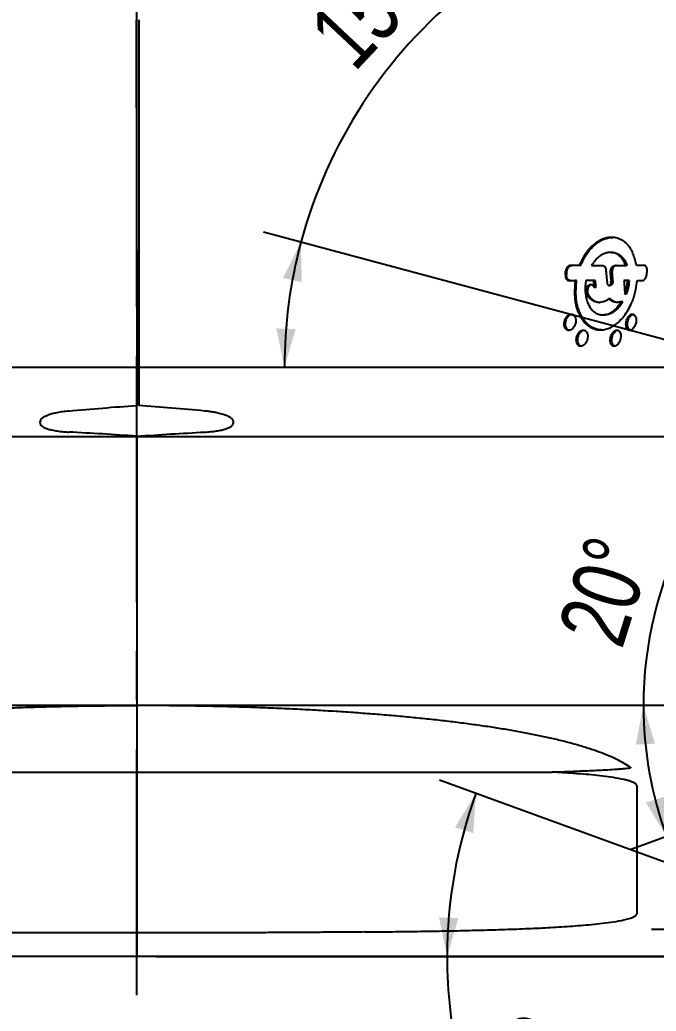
# Model space of a CAD drawing. Header units: millimetres. Extents: x 8 to 872, y 8 to 585.
# Drawn here: x 348.2 to 381.1, y 152.4 to 203.6 of the extents above; entities that cross this region are included whole.
import ezdxf

# ---------------------------------------------------------------- set-up
doc = ezdxf.new("R2010")
doc.units = ezdxf.units.MM
doc.linetypes.add('CENTERX2', pattern=[20.32, 12.7, -2.54, 2.54, -2.54])
doc.layers.add('CENTERLINE', color=4, linetype='CENTERX2')
doc.layers.add('DIMENSIONS', color=2, linetype='Continuous')
doc.layers.add('OUTLINE', color=7, linetype='Continuous', lineweight=25)
doc.styles.add('SLDTEXTSTYLE0', font='TXT', dxfattribs={"width": 0.75})
doc.dimstyles.new('SLDDIMSTYLE11', dxfattribs={"dimtxt": 3.5, "dimasz": 2, "dimexe": 0, "dimexo": 0.0625, "dimgap": 0.875, "dimtad": 1, "dimrnd": 1e-09, "dimzin": 12, "dimdsep": 46, "dimtxsty": 'SLDTEXTSTYLE0', "dimsah": 1, "dimcen": 0.09, "dimadec": 0, "dimazin": 3, "dimtfac": 1, "dimtmove": 0, "dimatfit": 0, "dimfxl": 0, "dimfrac": 2, "dimtolj": 1, "dimtzin": 12, "dimarcsym": 0})
doc.dimstyles.new('SLDDIMSTYLE13', dxfattribs={"dimtxt": 3.5, "dimasz": 2, "dimexe": 0, "dimexo": 0.0625, "dimgap": 0.875, "dimtad": 1, "dimrnd": 1e-09, "dimzin": 12, "dimdsep": 46, "dimtxsty": 'SLDTEXTSTYLE0', "dimsah": 1, "dimcen": 0.09, "dimadec": 0, "dimazin": 3, "dimtol": 1, "dimtp": 0.02, "dimtfac": 1, "dimtofl": 0, "dimtmove": 0, "dimatfit": 3, "dimfxl": 0, "dimfrac": 2, "dimtolj": 1, "dimarcsym": 0})
doc.dimstyles.new('SLDDIMSTYLE15', dxfattribs={"dimtxt": 3.5, "dimasz": 2, "dimexe": 0, "dimexo": 0.0625, "dimgap": 0.875, "dimtad": 1, "dimdec": 1, "dimrnd": 1e-09, "dimzin": 12, "dimdsep": 46, "dimtxsty": 'SLDTEXTSTYLE0', "dimsah": 1, "dimcen": 0.09, "dimadec": 0, "dimazin": 3, "dimtol": 1, "dimtp": 0.02, "dimtm": 0.02, "dimtfac": 1, "dimtofl": 0, "dimtmove": 0, "dimatfit": 3, "dimfxl": 0, "dimfrac": 2, "dimtolj": 1, "dimarcsym": 0})
doc.dimstyles.new('SLDDIMSTYLE2', dxfattribs={"dimtxt": 3.5, "dimasz": 2, "dimexe": 0, "dimexo": 0.0625, "dimgap": 0.875, "dimtad": 1, "dimrnd": 1e-09, "dimzin": 12, "dimdsep": 46, "dimtxsty": 'SLDTEXTSTYLE0', "dimsah": 1, "dimcen": 0.09, "dimadec": 0, "dimazin": 3, "dimtfac": 1, "dimtofl": 0, "dimtmove": 0, "dimatfit": 3, "dimfxl": 0, "dimfrac": 2, "dimtolj": 1, "dimtzin": 12, "dimarcsym": 0})
doc.dimstyles.new('SLDDIMSTYLE8', dxfattribs={"dimtxt": 3.5, "dimasz": 2, "dimexe": 0, "dimexo": 0.0625, "dimgap": 0.875, "dimtad": 1, "dimdec": 4, "dimzin": 12, "dimdsep": 46, "dimtxsty": 'SLDTEXTSTYLE0', "dimsah": 1, "dimcen": 0.09, "dimazin": 3, "dimtfac": 1, "dimtofl": 0, "dimtmove": 0, "dimatfit": 3, "dimfxl": 0, "dimfrac": 2, "dimtolj": 1, "dimtzin": 12, "dimarcsym": 0})

# ---------------------------------------------------------------- blocks, each defined once
blk = doc.blocks.new('_D_20')
at = {"layer": 'DIMENSIONS'}
for p, q in [((382.818, 156.579), (382.818, 160.579)), ((389.759, 156.579), (380.818, 156.579)), ((382.818, 156.579), (382.818, 155.079)), ((382.818, 155.079), (382.818, 145.059))]:
    blk.add_line(p, q, dxfattribs=at)
for points in [[(382.818, 156.579), (383.318, 158.579), (382.318, 158.579)], [(382.818, 155.079), (382.318, 153.079), (383.318, 153.079)]]:
    blk.add_solid(points, dxfattribs=at)
at = {"layer": 'DIMENSIONS', "insert": (378.307, 145.059), "char_height": 3.5, "attachment_point": 1, "rotation": 90, "style": 'SLDTEXTSTYLE0'}
blk.add_mtext('1,5', dxfattribs=at)
blk = doc.blocks.new('_D_23')
at = {"layer": 'DIMENSIONS'}
for p, q in [((391.581, 164.719), (465.701, 164.719)), ((463.701, 164.719), (463.701, 155.189)), ((355.209, 155.189), (465.701, 155.189)), ((463.701, 155.189), (463.701, 133.858))]:
    blk.add_line(p, q, dxfattribs=at)
for points in [[(463.701, 164.719), (463.201, 162.719), (464.201, 162.719)], [(463.701, 155.189), (464.201, 157.189), (463.201, 157.189)]]:
    blk.add_solid(points, dxfattribs=at)
at = {"layer": 'DIMENSIONS', "attachment_point": 1, "rotation": 90, "style": 'SLDTEXTSTYLE0'}
for s, insert, char_height in [('0,02', (456.238, 147.435), 2.5), ('0', (460.202, 147.435), 2.5), ('+', (456.238, 145.417), 2.5), ('9,53', (459.19, 135.446), 3.5)]:
    blk.add_mtext(s, dxfattribs=dict(at, insert=insert, char_height=char_height))
blk = doc.blocks.new('_D_25')
at = {"layer": 'DIMENSIONS'}
for p, q in [((317.659, 156.389), (317.659, 135.43)), ((390.759, 156.389), (390.759, 135.43)), ((317.659, 137.43), (390.759, 137.43))]:
    blk.add_line(p, q, dxfattribs=at)
for points in [[(317.659, 137.43), (319.659, 136.93), (319.659, 137.93)], [(390.759, 137.43), (388.759, 137.93), (388.759, 136.93)]]:
    blk.add_solid(points, dxfattribs=at)
at = {"layer": 'DIMENSIONS', "attachment_point": 1, "style": 'SLDTEXTSTYLE0'}
for s, insert, char_height in [('%%c', (342.44, 141.942), 3.5), ('73,1', (347.715, 141.942), 3.5), ('±0,02', (358.055, 140.929), 2.5)]:
    blk.add_mtext(s, dxfattribs=dict(at, insert=insert, char_height=char_height))
blk = doc.blocks.new('_D_30')
at = {"layer": 'DIMENSIONS'}
for p, q in [((308.209, 167.158), (308.209, 126.62)), ((400.209, 167.158), (400.209, 126.62)), ((308.209, 128.62), (400.209, 128.62))]:
    blk.add_line(p, q, dxfattribs=at)
for points in [[(308.209, 128.62), (310.209, 128.12), (310.209, 129.12)], [(400.209, 128.62), (398.209, 129.12), (398.209, 128.12)]]:
    blk.add_solid(points, dxfattribs=at)
at = {"layer": 'DIMENSIONS', "char_height": 3.5, "attachment_point": 1, "style": 'SLDTEXTSTYLE0'}
for s, insert in [('%%c', (348.987, 133.132)), ('92', (354.263, 133.132))]:
    blk.add_mtext(s, dxfattribs=dict(at, insert=insert))
blk = doc.blocks.new('_D_39')
at = {"layer": 'DIMENSIONS'}
blk.add_line((281.059, 259.672), (354.209, 259.672), dxfattribs=at)
for points in [[(281.059, 259.672), (283.059, 259.172), (283.059, 260.172)], [(354.209, 259.672), (352.209, 260.172), (352.209, 259.172)]]:
    blk.add_solid(points, dxfattribs=at)
at = {"layer": 'DIMENSIONS', "insert": (327.166, 264.184), "char_height": 3.5, "attachment_point": 1, "style": 'SLDTEXTSTYLE0'}
blk.add_mtext('73,15', dxfattribs=at)
blk = doc.blocks.new('_D_40')
at = {"layer": 'DIMENSIONS'}
for p, q in [((278.209, 157.189), (278.209, 120.231)), ((430.209, 157.189), (430.209, 120.231)), ((278.209, 122.231), (430.209, 122.231))]:
    blk.add_line(p, q, dxfattribs=at)
for points in [[(278.209, 122.231), (280.209, 121.731), (280.209, 122.731)], [(430.209, 122.231), (428.209, 122.731), (428.209, 121.731)]]:
    blk.add_solid(points, dxfattribs=at)
at = {"layer": 'DIMENSIONS', "char_height": 3.5, "attachment_point": 1, "style": 'SLDTEXTSTYLE0'}
for s, insert in [('%%c', (347.694, 126.743)), ('152', (352.969, 126.743))]:
    blk.add_mtext(s, dxfattribs=dict(at, insert=insert))
blk = doc.blocks.new('_D_43')
at = {"layer": 'DIMENSIONS'}
for p, q in [((387.46, 168.158), (378.402, 168.158)), ((390.477, 164.616), (379.717, 160.7))]:
    blk.add_line(p, q, dxfattribs=at)
for start, end in [(152.5582, 180), (180, 200)]:
    blk.add_arc((400.209, 168.158), 19.807, start, end, dxfattribs=at)
for points in [[(380.402, 168.158), (380.003, 166.136), (381.002, 166.186)], [(381.596, 161.384), (381.486, 163.442), (380.53, 163.148)]]:
    blk.add_solid(points, dxfattribs=at)
at = {"layer": 'DIMENSIONS', "insert": (375.948, 172.058), "char_height": 3.5, "attachment_point": 1, "rotation": 72.6337, "style": 'SLDTEXTSTYLE0'}
blk.add_mtext('20°', dxfattribs=at)
blk = doc.blocks.new('_D_46')
at = {"layer": 'DIMENSIONS'}
blk.add_line((385.868, 185.898), (360.762, 192.625), dxfattribs=at)
for start, end in [(128.8031, 165), (165, 180)]:
    blk.add_arc((386.834, 185.639), 24.991, start, end, dxfattribs=at)
for points in [[(362.694, 192.107), (361.766, 190.266), (362.742, 190.046)], [(361.842, 185.639), (362.422, 187.617), (361.423, 187.657)]]:
    blk.add_solid(points, dxfattribs=at)
at = {"layer": 'DIMENSIONS', "insert": (362.912, 203.262), "char_height": 3.5, "attachment_point": 1, "rotation": 46.8191, "style": 'SLDTEXTSTYLE0'}
blk.add_mtext('15°', dxfattribs=at)
blk = doc.blocks.new('_D_48')
at = {"layer": 'DIMENSIONS'}
blk.add_line((390.477, 156.791), (369.86, 164.295), dxfattribs=at)
for start, end in [(160, 180), (180, 205.7999)]:
    blk.add_arc((394.88, 155.189), 24.626, start, end, dxfattribs=at)
for points in [[(371.739, 163.611), (370.655, 161.858), (371.608, 161.554)], [(370.254, 155.189), (370.835, 157.167), (369.836, 157.207)]]:
    blk.add_solid(points, dxfattribs=at)
at = {"layer": 'DIMENSIONS', "insert": (374.646, 152.438), "char_height": 3.5, "attachment_point": 1, "rotation": 287.6665, "style": 'SLDTEXTSTYLE0'}
blk.add_mtext('20°', dxfattribs=at)

msp = doc.modelspace()

# ---------------------------------------------------------------- linework, layer by layer
at = {"layer": 'CENTERLINE'}
msp.add_line((354.20884, 153.18876), (354.20884, 431.83342), dxfattribs=at)
at = {"layer": 'OUTLINE'}
for p, q in [((354.20884, 203.38763), (354.20884, 204.09687)), ((354.20884, 200.86584), (354.20884, 203.38763)), ((354.17771, 202.86997), (354.18063, 201.60755)), ((354.30884, 202.86997), (354.30884, 201.60755)), ((354.18237, 200.86584), (354.19105, 197.23876)), ((354.20884, 197.23876), (354.20884, 200.86584)), ((354.30884, 200.86584), (354.30884, 197.23876)), ((354.20884, 190.18863), (354.20884, 197.23876)), ((378.76034, 191.58701), (378.68526, 191.58701)), ((377.09035, 190.91324), (376.63126, 190.91324)), ((377.15893, 190.91324), (377.09035, 190.91324)), ((377.71904, 190.91324), (378.28537, 190.91324)), ((378.93346, 190.91324), (379.48602, 190.91324)), ((379.56178, 190.91324), (379.48602, 190.91324)), ((380.44447, 190.91324), (380.05085, 190.91324)), ((354.20884, 190.18876), (354.20884, 185.63876)), ((376.55296, 190.1355), (376.87623, 190.1355)), ((376.94458, 190.1355), (376.87623, 190.1355)), ((377.82984, 190.1355), (377.43079, 190.1355)), ((377.90107, 190.1355), (377.82984, 190.1355)), ((377.9371, 189.76572), (377.86554, 189.76572)), ((378.61356, 189.882), (378.68827, 189.882)), ((379.58636, 190.1355), (379.39267, 190.1355)), ((379.66289, 190.1355), (379.58636, 190.1355)), ((380.07729, 190.1355), (380.35286, 190.1355)), ((378.69264, 189.18173), (378.61839, 189.18173)), ((379.51897, 189.43019), (379.44241, 189.43019)), ((379.33412, 189.03624), (379.25783, 189.03624)), ((378.29882, 188.35641), (378.37646, 188.35641)), ((354.20884, 185.63876), (321.58386, 185.63876)), ((354.20884, 185.63876), (354.20884, 183.67623)), ((386.83382, 185.63876), (354.30884, 185.63876)), ((354.30884, 185.63876), (354.30884, 183.66907)), ((354.20884, 182.08107), (354.20884, 183.67623)), ((349.20884, 182.76821), (349.20884, 182.83455)), ((359.20884, 182.76821), (359.20884, 182.83455)), ((354.20884, 182.05493), (323.50289, 182.05493)), ((354.20884, 182.08107), (354.20884, 182.05493)), ((384.91479, 182.05493), (354.20884, 182.05493)), ((354.20884, 182.05493), (354.20884, 168.15828)), ((354.20884, 168.15828), (323.50289, 168.15828)), ((384.91479, 168.15828), (354.20884, 168.15828)), ((354.20884, 168.15828), (354.20884, 164.71876)), ((332.73602, 164.71876), (354.20884, 164.71876)), ((354.20884, 164.71876), (375.68166, 164.71876)), ((354.20884, 164.71876), (354.20884, 156.39758)), ((380.05359, 164.01855), (380.05359, 157.38896)), ((354.20884, 156.39758), (354.20884, 155.18876)), ((354.20884, 155.18876), (313.53763, 155.18876)), ((394.88005, 155.18876), (354.20884, 155.18876))]:
    msp.add_line(p, q, dxfattribs=at)
for centre, radius, start, end in [((310.26199, 197.11465), 66.44038, 354.229652, 354.3851936), ((309.66621, 197.16543), 67.10457, 354.2433769, 354.3973755), ((324.17073, 197.21544), 56.80679, 353.144479, 353.32677)]:
    msp.add_arc(centre, radius, start, end, dxfattribs=at)
for points, knots in [([(354.17601, 203.61167), (354.17629, 203.48789), (354.17686, 203.23962), (354.17743, 202.99341), (354.17771, 202.86997)], [0, 0, 0, 0, 0.498613369, 1, 1, 1, 1]), ([(354.30884, 203.61167), (354.30884, 203.52422), (354.30884, 203.27602), (354.30884, 203.02958), (354.30884, 202.86997)], [0, 0, 0, 0, 0.35235977, 1, 1, 1, 1]), ([(354.18063, 201.60755), (354.18092, 201.48479), (354.18149, 201.23859), (354.18208, 200.99032), (354.18237, 200.86584)], [0, 0, 0, 0, 0.498617953, 1, 1, 1, 1]), ([(354.30884, 201.60755), (354.30884, 201.57423), (354.30884, 201.43498), (354.30884, 201.18777), (354.30884, 200.9733), (354.30884, 200.86584)], [0, 0, 0, 0, 0.13568383, 0.56694774, 1, 1, 1, 1]), ([(354.19105, 197.23876), (354.19201, 196.84671), (354.19393, 196.06254), (354.19684, 194.88715), (354.1998, 193.71089), (354.20278, 192.53473), (354.2058, 191.35904), (354.20783, 190.57883), (354.20884, 190.18876)], [0, 0, 0, 0, 0.16613874, 0.3323053, 0.49844304, 0.66561905, 0.83282459, 1, 1, 1, 1]), ([(354.30884, 197.23876), (354.30884, 197.0867), (354.30884, 196.46861), (354.30884, 195.38445), (354.30884, 193.98798), (354.30884, 192.59466), (354.30884, 191.19869), (354.30884, 189.80124), (354.30884, 188.40388), (354.30884, 187.01452), (354.30884, 186.09727), (354.30884, 185.63876)], [0, 0, 0, 0, 0.03888184, 0.15804075, 0.27725796, 0.39647456, 0.51563349, 0.63669518, 0.75781689, 0.87893894, 1, 1, 1, 1]), ([(380.05085, 190.91324), (380.02665, 191.00715), (379.97825, 191.19495), (379.89221, 191.46751), (379.7926, 191.69679), (379.67942, 191.87529), (379.56366, 192.01211), (379.41469, 192.14595), (379.22767, 192.26227), (379.01941, 192.33731), (378.82063, 192.367), (378.63694, 192.36349), (378.42398, 192.32438), (378.1845, 192.23186), (377.95287, 192.08912), (377.75788, 191.92781), (377.59769, 191.76471), (377.44842, 191.57984), (377.31608, 191.37085), (377.19886, 191.14594), (377.12652, 190.99081), (377.09035, 190.91324)], [0, 0, 0, 0, 0.05911828, 0.11822194, 0.17700306, 0.21989802, 0.26297092, 0.30592359, 0.36993077, 0.43394511, 0.48191828, 0.5300534, 0.57801573, 0.64683953, 0.7156746, 0.76290352, 0.81027344, 0.85746559, 0.90483013, 0.95241552, 1, 1, 1, 1]), ([(377.15893, 190.91324), (377.19912, 190.99881), (377.2795, 191.16998), (377.41182, 191.41607), (377.55759, 191.63414), (377.7157, 191.81731), (377.878, 191.97228), (378.04847, 192.10397), (378.22484, 192.21063), (378.4051, 192.29161), (378.58724, 192.34325), (378.72692, 192.36593), (378.8039, 192.36209), (378.82133, 192.36122)], [0, 0, 0, 0, 0.10512566, 0.21026974, 0.31480091, 0.40858911, 0.50271047, 0.59655993, 0.69027325, 0.78427056, 0.87796285, 0.97236817, 1, 1, 1, 1]), ([(379.48602, 190.91324), (379.45735, 190.98329), (379.40001, 191.12338), (379.28102, 191.29693), (379.14024, 191.43499), (378.98127, 191.53163), (378.80925, 191.58364), (378.63052, 191.59231), (378.44866, 191.55657), (378.26883, 191.47997), (378.09542, 191.36309), (377.94583, 191.22225), (377.81971, 191.07055), (377.7526, 190.96568), (377.71904, 190.91324)], [0, 0, 0, 0, 0.088525188, 0.177029662, 0.265678239, 0.354317734, 0.44069526, 0.527069596, 0.612382395, 0.697698049, 0.783180552, 0.868671827, 0.934333821, 1, 1, 1, 1]), ([(378.75839, 191.58225), (378.77715, 191.58361), (378.85596, 191.58934), (378.98867, 191.55475), (379.15065, 191.48045), (379.29581, 191.36243), (379.41092, 191.22138), (379.49966, 191.06971), (379.54107, 190.9654), (379.56178, 190.91324)], [0, 0, 0, 0, 0.0534802, 0.2246751, 0.39587737, 0.56741677, 0.7389755, 0.86948122, 1, 1, 1, 1]), ([(376.63126, 190.91324), (376.6065, 190.90984), (376.55694, 190.90302), (376.48738, 190.85266), (376.43135, 190.77894), (376.39613, 190.69526), (376.38734, 190.6383), (376.3836, 190.61411)], [0, 0, 0, 0, 0.210375666, 0.420941583, 0.628580633, 0.842285791, 1, 1, 1, 1]), ([(376.45021, 190.61411), (376.45643, 190.64946), (376.46886, 190.72022), (376.51904, 190.81269), (376.58478, 190.87895), (376.64786, 190.90917), (376.68548, 190.9122), (376.69846, 190.91324)], [0, 0, 0, 0, 0.2294865, 0.45949309, 0.67763206, 0.8888044, 1, 1, 1, 1]), ([(378.28537, 190.91324), (378.30766, 190.91023), (378.35231, 190.9042), (378.40633, 190.85385), (378.44452, 190.78544), (378.45362, 190.72874), (378.45788, 190.70215)], [0, 0, 0, 0, 0.256584186, 0.513866642, 0.772081201, 1, 1, 1, 1]), ([(378.45788, 190.70215), (378.46386, 190.64321), (378.47879, 190.49584), (378.50145, 190.26021), (378.51727, 190.08365), (378.52517, 189.99537)], [0, 0, 0, 0, 0.24998764, 0.62498783, 1, 1, 1, 1]), ([(378.70151, 190.52608), (378.70084, 190.56132), (378.69949, 190.63185), (378.72894, 190.73734), (378.77776, 190.82573), (378.84055, 190.88681), (378.89497, 190.91068), (378.92534, 190.9127), (378.93346, 190.91324)], [0, 0, 0, 0, 0.19437832, 0.38898377, 0.5774732, 0.75976076, 0.93582051, 1, 1, 1, 1]), ([(379.00756, 190.91324), (378.98485, 190.9098), (378.93943, 190.90292), (378.87483, 190.85238), (378.82185, 190.7782), (378.78569, 190.6853), (378.7716, 190.59738), (378.77419, 190.54526), (378.77514, 190.52608)], [0, 0, 0, 0, 0.17683762, 0.35376791, 0.52925122, 0.70846171, 0.89269036, 1, 1, 1, 1]), ([(380.59266, 190.61411), (380.5945, 190.64955), (380.59818, 190.72051), (380.57447, 190.81319), (380.53247, 190.87943), (380.48567, 190.90928), (380.45494, 190.91223), (380.44447, 190.91324)], [0, 0, 0, 0, 0.23046129, 0.46143109, 0.68022516, 0.89110326, 1, 1, 1, 1]), ([(376.36571, 190.43464), (376.36489, 190.39906), (376.36324, 190.32782), (376.39527, 190.23487), (376.44813, 190.16859), (376.50479, 190.13929), (376.54098, 190.13644), (376.55296, 190.1355)], [0, 0, 0, 0, 0.23174349, 0.46396524, 0.68410864, 0.89543508, 1, 1, 1, 1]), ([(376.62034, 190.1355), (376.59626, 190.1389), (376.54809, 190.14571), (376.48863, 190.19608), (376.44729, 190.26988), (376.42873, 190.35357), (376.43128, 190.41056), (376.43236, 190.43464)], [0, 0, 0, 0, 0.21021176, 0.42059159, 0.62836336, 0.84301487, 1, 1, 1, 1]), ([(378.74129, 190.08995), (378.7349, 190.1626), (378.72531, 190.27159), (378.71188, 190.41699), (378.70497, 190.48971), (378.70151, 190.52608)], [0, 0, 0, 0, 0.49998512, 0.74999732, 1, 1, 1, 1]), ([(378.77514, 190.52608), (378.77862, 190.48971), (378.78734, 190.39881), (378.80082, 190.25342), (378.81047, 190.14444), (378.8153, 190.08995)], [0, 0, 0, 0, 0.25000414, 0.62499053, 1, 1, 1, 1]), ([(380.35286, 190.1355), (380.37369, 190.1389), (380.41538, 190.1457), (380.47532, 190.19586), (380.52496, 190.26938), (380.55774, 190.35312), (380.5673, 190.41031), (380.57137, 190.43464)], [0, 0, 0, 0, 0.209457596, 0.419076868, 0.626511807, 0.841149064, 1, 1, 1, 1]), ([(376.87623, 190.1355), (376.86829, 190.02351), (376.8524, 189.79956), (376.84034, 189.46598), (376.8546, 189.16447), (376.89878, 188.90239), (376.95993, 188.67794), (377.05288, 188.4342), (377.18619, 188.18347), (377.35176, 187.96644), (377.52244, 187.80905), (377.68789, 187.69973), (377.85936, 187.62536), (378.03334, 187.58512), (378.20634, 187.57446), (378.40897, 187.59545), (378.63914, 187.66595), (378.89181, 187.80169), (379.13298, 187.99395), (379.36125, 188.23874), (379.56892, 188.53048), (379.7344, 188.83118), (379.85595, 189.1228), (379.94187, 189.39277), (380.02002, 189.73138), (380.05527, 189.98013), (380.07729, 190.1355)], [0, 0, 0, 0, 0.04391181, 0.08781123, 0.13146695, 0.16481168, 0.19829152, 0.23167707, 0.28149035, 0.33128654, 0.36729081, 0.40342967, 0.43942005, 0.4718977, 0.50448343, 0.53695684, 0.58423607, 0.63151698, 0.67966469, 0.72783274, 0.77865853, 0.82947493, 0.86597822, 0.90264335, 0.93919099, 1, 1, 1, 1]), ([(378.2376, 187.58247), (378.2182, 187.58196), (378.14065, 187.57989), (377.98251, 187.61006), (377.76981, 187.68927), (377.55139, 187.83828), (377.35849, 188.04118), (377.20896, 188.26709), (377.09702, 188.497), (377.01617, 188.71906), (376.95597, 188.95559), (376.92213, 189.20575), (376.91138, 189.46334), (376.91876, 189.77384), (376.93481, 189.99863), (376.94458, 190.1355)], [0, 0, 0, 0, 0.021810101, 0.087213667, 0.182885086, 0.278562566, 0.375629318, 0.472737961, 0.543156342, 0.613772744, 0.684120395, 0.753231023, 0.822669409, 0.892023156, 1, 1, 1, 1]), ([(377.43079, 190.1355), (377.41686, 190.04172), (377.3886, 189.85143), (377.38989, 189.56984), (377.42291, 189.2976), (377.48996, 189.04858), (377.5889, 188.82529), (377.71411, 188.64186), (377.86361, 188.49888), (378.02638, 188.4043), (378.20173, 188.3559), (378.37826, 188.35314), (378.55706, 188.39406), (378.73016, 188.4743), (378.89806, 188.5935), (379.041, 188.73398), (379.1619, 188.88355), (379.2257, 188.9851), (379.25783, 189.03624)], [0, 0, 0, 0, 0.068076677, 0.138135178, 0.206224365, 0.276346542, 0.343588068, 0.412954298, 0.477422791, 0.543979819, 0.605007682, 0.667930883, 0.727008173, 0.787779559, 0.847377297, 0.908577168, 0.953967885, 1, 1, 1, 1]), ([(377.47062, 189.4138), (377.45803, 189.44066), (377.43282, 189.49442), (377.42682, 189.59709), (377.44347, 189.7017), (377.48529, 189.7991), (377.54577, 189.87568), (377.61658, 189.92127), (377.68783, 189.93294), (377.75216, 189.91165), (377.79101, 189.87479), (377.80781, 189.84862), (377.81106, 189.84357)], [0, 0, 0, 0, 0.112122472, 0.224483897, 0.33680397, 0.450724565, 0.564039212, 0.671218439, 0.774611048, 0.875500258, 0.975943957, 1, 1, 1, 1]), ([(377.70835, 189.92059), (377.70485, 189.92032), (377.67873, 189.91829), (377.62977, 189.88459), (377.57048, 189.82173), (377.52506, 189.73379), (377.49994, 189.63351), (377.49863, 189.52901), (377.51808, 189.45607), (377.53691, 189.42167), (377.54122, 189.4138)], [0, 0, 0, 0, 0.02233418, 0.16659926, 0.31374012, 0.46477955, 0.6241832, 0.78179012, 0.95008369, 1, 1, 1, 1]), ([(377.81106, 189.84357), (377.81544, 189.83643), (377.8242, 189.82216), (377.84201, 189.79568), (377.85626, 189.77753), (377.86554, 189.76572)], [0, 0, 0, 0, 0.25866719, 0.51734578, 1, 1, 1, 1]), ([(377.86554, 189.76572), (377.85976, 189.82732), (377.85108, 189.91973), (377.83906, 190.04301), (377.83291, 190.10467), (377.82984, 190.1355)], [0, 0, 0, 0, 0.49999842, 0.75000131, 1, 1, 1, 1]), ([(377.90107, 190.1355), (377.90417, 190.10467), (377.91192, 190.0276), (377.924, 189.90433), (377.93273, 189.81192), (377.9371, 189.76572)], [0, 0, 0, 0, 0.24999844, 0.62499133, 1, 1, 1, 1]), ([(378.52517, 189.99537), (378.52812, 189.97766), (378.53401, 189.94214), (378.55882, 189.90381), (378.59094, 189.88276), (378.62663, 189.88018), (378.6626, 189.89493), (378.69522, 189.9249), (378.72142, 189.96812), (378.73921, 190.02002), (378.74303, 190.06255), (378.74159, 190.08523), (378.74129, 190.08995)], [0, 0, 0, 0, 0.11537902, 0.23138646, 0.33589869, 0.43944385, 0.54054661, 0.64361569, 0.74690993, 0.85719545, 0.97026156, 1, 1, 1, 1]), ([(378.8153, 190.08995), (378.81567, 190.07122), (378.81642, 190.03369), (378.79993, 189.97811), (378.77365, 189.92994), (378.73955, 189.89727), (378.70907, 189.88164), (378.69283, 189.88355), (378.68832, 189.88408)], [0, 0, 0, 0, 0.19246352, 0.3857184, 0.56832825, 0.75903919, 0.93305894, 1, 1, 1, 1]), ([(379.39267, 190.1355), (379.39719, 190.07668), (379.4085, 189.92961), (379.42533, 189.69446), (379.43671, 189.51828), (379.44241, 189.43019)], [0, 0, 0, 0, 0.249982981, 0.624982753, 1, 1, 1, 1]), ([(379.44241, 189.43019), (379.46169, 189.48754), (379.50027, 189.60226), (379.54215, 189.77917), (379.57262, 189.95762), (379.58176, 190.07599), (379.58636, 190.1355)], [0, 0, 0, 0, 0.251670942, 0.503367357, 0.750288514, 1, 1, 1, 1]), ([(379.66289, 190.1355), (379.65827, 190.07552), (379.64903, 189.95554), (379.61825, 189.77661), (379.57625, 189.60023), (379.53813, 189.48708), (379.51897, 189.43019)], [0, 0, 0, 0, 0.25166907, 0.50336315, 0.7503011, 1, 1, 1, 1]), ([(378.61839, 189.18173), (378.56609, 189.14667), (378.46148, 189.07655), (378.29623, 189.016), (378.13053, 188.99306), (377.96938, 189.00984), (377.81786, 189.06574), (377.6831, 189.15466), (377.56516, 189.27042), (377.50214, 189.36601), (377.47062, 189.4138)], [0, 0, 0, 0, 0.12839095, 0.25675544, 0.38529237, 0.51383013, 0.63986315, 0.76592317, 0.88294853, 1, 1, 1, 1]), ([(377.54122, 189.4138), (377.57718, 189.36026), (377.64911, 189.25318), (377.7826, 189.13116), (377.93169, 189.04711), (378.06252, 189.00394), (378.14374, 189.00463), (378.16868, 189.00484)], [0, 0, 0, 0, 0.22489027, 0.44972827, 0.67498483, 0.9002099, 1, 1, 1, 1]), ([(379.25783, 189.03624), (379.19586, 189.02142), (379.08244, 188.99431), (378.92018, 189.01247), (378.76418, 189.06578), (378.66972, 189.14091), (378.61839, 189.18173)], [0, 0, 0, 0, 0.27019525, 0.49453409, 0.72536065, 1, 1, 1, 1]), ([(378.69264, 189.18173), (378.74318, 189.142), (378.83616, 189.0689), (378.97615, 189.01529), (379.06333, 189.01037), (379.09962, 189.00833)], [0, 0, 0, 0, 0.41008584, 0.75442094, 1, 1, 1, 1]), ([(379.33412, 189.03624), (379.28813, 188.96507), (379.19617, 188.82275), (379.03357, 188.64639), (378.8573, 188.50557), (378.67345, 188.40983), (378.51064, 188.36056), (378.4135, 188.36147), (378.37638, 188.36181)], [0, 0, 0, 0, 0.17979636, 0.35955372, 0.53969805, 0.71981192, 0.89291106, 1, 1, 1, 1]), ([(376.90377, 187.97204), (376.90731, 188.0216), (376.91439, 188.12078), (376.87652, 188.25123), (376.80786, 188.34548), (376.71704, 188.39279), (376.61771, 188.39248), (376.51983, 188.34907), (376.431, 188.26782), (376.35887, 188.15433), (376.31174, 188.01696), (376.2977, 187.86941), (376.32198, 187.7308), (376.38243, 187.62279), (376.46859, 187.56025), (376.56648, 187.54678), (376.6649, 187.578), (376.75657, 187.6482), (376.83415, 187.75249), (376.88392, 187.8664), (376.89819, 187.94233), (376.90377, 187.97204)], [0, 0, 0, 0, 0.05820052, 0.11647012, 0.1723572, 0.22526322, 0.27551491, 0.32471206, 0.37480335, 0.42710631, 0.48199344, 0.53974186, 0.59843209, 0.65594878, 0.71007736, 0.76082962, 0.80970076, 0.85896339, 0.91049302, 0.96498257, 1, 1, 1, 1]), ([(376.58361, 187.55911), (376.57808, 187.559), (376.54105, 187.55826), (376.48113, 187.59844), (376.41506, 187.677), (376.37536, 187.79216), (376.36724, 187.93026), (376.3958, 188.07833), (376.45999, 188.21659), (376.55095, 188.32098), (376.64142, 188.37998), (376.69577, 188.38327), (376.71526, 188.38445)], [0, 0, 0, 0, 0.01822926, 0.12190287, 0.22788676, 0.33917208, 0.45626349, 0.57890507, 0.70286459, 0.82278645, 0.93644452, 1, 1, 1, 1]), ([(380.0204, 187.97204), (380.02541, 188.0216), (380.03545, 188.12078), (380.00786, 188.25123), (379.95224, 188.34548), (379.8756, 188.39279), (379.78972, 188.39248), (379.70337, 188.34907), (379.62336, 188.26781), (379.55651, 188.15433), (379.51034, 188.01696), (379.4924, 187.86941), (379.50795, 187.7308), (379.55599, 187.62279), (379.62803, 187.56025), (379.71213, 187.54678), (379.79844, 187.578), (379.88043, 187.6482), (379.95159, 187.75249), (379.99908, 187.8664), (380.01441, 187.94233), (380.0204, 187.97204)], [0, 0, 0, 0, 0.05820049, 0.11646973, 0.17235732, 0.22526349, 0.27551456, 0.32471212, 0.37480295, 0.42710638, 0.48199331, 0.53974172, 0.59843211, 0.6559487, 0.71007703, 0.76082943, 0.80970099, 0.85896355, 0.91049281, 0.96498247, 1, 1, 1, 1]), ([(379.73064, 187.56027), (379.7068, 187.57153), (379.65799, 187.59457), (379.60571, 187.67829), (379.5755, 187.79179), (379.57401, 187.93037), (379.60448, 188.07826), (379.66545, 188.21674), (379.74819, 188.32048), (379.82361, 188.37748), (379.86566, 188.38113), (379.87748, 188.38216)], [0, 0, 0, 0, 0.10543497, 0.21581094, 0.33170619, 0.45364912, 0.5813716, 0.71046707, 0.83535759, 0.95372419, 1, 1, 1, 1]), ([(377.51437, 187.15225), (377.51896, 187.20219), (377.52815, 187.30213), (377.49389, 187.43338), (377.42868, 187.5274), (377.34141, 187.57355), (377.24573, 187.57207), (377.15103, 187.52829), (377.06416, 187.44742), (376.99224, 187.33443), (376.94349, 187.19702), (376.9265, 187.04867), (376.94728, 186.90905), (377.00429, 186.80085), (377.08703, 186.73936), (377.1813, 186.72736), (377.27628, 186.75936), (377.36548, 186.82946), (377.44229, 186.93333), (377.49277, 187.04682), (377.5083, 187.12262), (377.51437, 187.15225)], [0, 0, 0, 0, 0.05891368, 0.11790824, 0.17414077, 0.22683425, 0.27649574, 0.32501187, 0.37458231, 0.42670953, 0.48185499, 0.54027365, 0.59978346, 0.65784916, 0.71197801, 0.76219883, 0.81033408, 0.85899031, 0.91024352, 0.96491403, 1, 1, 1, 1]), ([(377.19795, 186.73968), (377.19273, 186.73965), (377.15744, 186.7394), (377.10139, 186.77975), (377.04014, 186.85799), (377.00473, 186.97273), (377.00011, 187.111), (377.03147, 187.25994), (377.09766, 187.3992), (377.18911, 187.50326), (377.27586, 187.56039), (377.32571, 187.56313), (377.34177, 187.56401)], [0, 0, 0, 0, 0.01787906, 0.1208806, 0.2266135, 0.33852523, 0.45727263, 0.58247205, 0.70916489, 0.83108828, 0.94558884, 1, 1, 1, 1]), ([(379.22535, 187.15225), (379.23081, 187.20219), (379.24174, 187.30213), (379.21335, 187.43338), (379.15548, 187.5274), (379.07606, 187.57355), (378.98771, 187.57207), (378.89923, 187.52829), (378.81705, 187.44742), (378.74789, 187.33443), (378.69952, 187.19702), (378.6802, 187.04867), (378.69598, 186.90905), (378.74596, 186.80085), (378.82083, 186.73936), (378.90755, 186.72736), (378.99599, 186.75936), (379.08003, 186.82947), (379.15346, 186.93333), (379.20283, 187.04682), (379.21902, 187.12262), (379.22535, 187.15225)], [0, 0, 0, 0, 0.058913685, 0.117907879, 0.174139788, 0.226833158, 0.276496178, 0.325011531, 0.374582473, 0.426709402, 0.481855095, 0.540273807, 0.599783559, 0.657849011, 0.711978, 0.762197643, 0.810334486, 0.858990069, 0.910243816, 0.964914066, 1, 1, 1, 1]), ([(378.92394, 186.73995), (378.92256, 186.73997), (378.89356, 186.74038), (378.84614, 186.78034), (378.79131, 186.85782), (378.76147, 186.97278), (378.76057, 187.11099), (378.79316, 187.25992), (378.85768, 187.39928), (378.94463, 187.50296), (379.02312, 187.55905), (379.06626, 187.56203), (379.07816, 187.56285)], [0, 0, 0, 0, 0.005282899, 0.110766867, 0.219048648, 0.333656099, 0.455266947, 0.583484319, 0.713230685, 0.838092521, 0.955355353, 1, 1, 1, 1]), ([(350.6912, 183.38542), (351.2771, 183.43881), (352.44896, 183.54559), (353.62219, 183.63268), (354.20884, 183.67623)], [0, 0, 0, 0, 0.4999709, 1, 1, 1, 1]), ([(357.72648, 183.38542), (357.15723, 183.43733), (356.01866, 183.54116), (354.8788, 183.62643), (354.30884, 183.66907)], [0, 0, 0, 0, 0.49997269, 1, 1, 1, 1]), ([(350.6912, 183.38542), (350.5845, 183.37382), (350.37107, 183.35062), (350.07957, 183.29876), (349.82024, 183.23627), (349.59831, 183.16373), (349.42098, 183.0832), (349.29703, 182.99955), (349.22262, 182.91581), (349.21343, 182.86164), (349.20884, 182.83455)], [0, 0, 0, 0, 0.12653116, 0.25307873, 0.37951931, 0.50597556, 0.63504116, 0.76411753, 0.88205927, 1, 1, 1, 1]), ([(359.20884, 182.83455), (359.2062, 182.85509), (359.20094, 182.89617), (359.1525, 182.96805), (359.05565, 183.04864), (358.89158, 183.13467), (358.67577, 183.21336), (358.43968, 183.27623), (358.19967, 183.32388), (357.97081, 183.35971), (357.8078, 183.37686), (357.72648, 183.38542)], [0, 0, 0, 0, 0.08956454, 0.17912772, 0.31241538, 0.44569295, 0.57842982, 0.71114755, 0.80730626, 0.90385996, 1, 1, 1, 1]), ([(349.20884, 182.76821), (349.21422, 182.73923), (349.22498, 182.68128), (349.31055, 182.59749), (349.44915, 182.51887), (349.64171, 182.44816), (349.88119, 182.38843), (350.14366, 182.34376), (350.41618, 182.31212), (350.59953, 182.30076), (350.6912, 182.29508)], [0, 0, 0, 0, 0.128047994, 0.256086542, 0.38875699, 0.521410437, 0.65205074, 0.782676623, 0.891340895, 1, 1, 1, 1]), ([(357.72648, 182.29508), (357.8324, 182.30185), (358.04425, 182.31538), (358.33449, 182.35245), (358.59323, 182.40094), (358.81469, 182.4606), (358.99174, 182.53007), (359.11758, 182.60608), (359.19446, 182.68606), (359.20405, 182.74083), (359.20884, 182.76821)], [0, 0, 0, 0, 0.12576377, 0.25153703, 0.37725191, 0.50297916, 0.63050956, 0.75805235, 0.87902301, 1, 1, 1, 1]), ([(354.20884, 182.08107), (353.62282, 182.12132), (352.45072, 182.20184), (351.27773, 182.264), (350.6912, 182.29508)], [0, 0, 0, 0, 0.49997458, 1, 1, 1, 1]), ([(354.20884, 182.08107), (354.79486, 182.12132), (355.96696, 182.20184), (357.13995, 182.264), (357.72648, 182.29508)], [0, 0, 0, 0, 0.49997458, 1, 1, 1, 1]), ([(328.67673, 164.95825), (328.78443, 165.02805), (328.99996, 165.16772), (329.38582, 165.3688), (329.81609, 165.56366), (330.29969, 165.75369), (330.83669, 165.93878), (331.42781, 166.11861), (332.06538, 166.29114), (332.72579, 166.45085), (333.40313, 166.59855), (334.09158, 166.7351), (334.81315, 166.86555), (335.57345, 166.99095), (336.37263, 167.11116), (337.21023, 167.22595), (338.07716, 167.33418), (338.96906, 167.43553), (339.8845, 167.52999), (340.8217, 167.61772), (341.78145, 167.69892), (342.77114, 167.77426), (343.7902, 167.84352), (344.83754, 167.90647), (345.90149, 167.96249), (347.00891, 168.01284), (348.16014, 168.05682), (349.3546, 168.09373), (350.5603, 168.12254), (351.77352, 168.14302), (352.99053, 168.15587), (353.80302, 168.15748), (354.20884, 168.15828)], [0, 0, 0, 0, 0.0335738, 0.06718133, 0.10078938, 0.13436371, 0.1690692, 0.203811, 0.23855327, 0.27325914, 0.30459139, 0.33595001, 0.36730881, 0.39864135, 0.43084979, 0.46308631, 0.495323, 0.52753166, 0.55945853, 0.5914126, 0.62336673, 0.65529377, 0.68812806, 0.72099168, 0.75385537, 0.78668979, 0.82217998, 0.85774367, 0.89334466, 0.92894575, 0.96450967, 1, 1, 1, 1]), ([(379.74095, 164.95825), (379.63325, 165.02805), (379.41772, 165.16772), (379.03186, 165.3688), (378.60159, 165.56366), (378.11799, 165.75369), (377.58099, 165.93878), (376.98987, 166.11861), (376.3523, 166.29114), (375.69189, 166.45085), (375.01455, 166.59855), (374.3261, 166.7351), (373.60453, 166.86555), (372.84423, 166.99095), (372.04505, 167.11116), (371.20744, 167.22595), (370.34052, 167.33418), (369.44862, 167.43553), (368.53318, 167.52999), (367.59598, 167.61772), (366.63623, 167.69892), (365.64654, 167.77426), (364.62748, 167.84352), (363.58014, 167.90647), (362.51619, 167.96249), (361.40877, 168.01284), (360.25754, 168.05682), (359.06308, 168.09373), (357.85738, 168.12254), (356.64416, 168.14302), (355.42715, 168.15587), (354.61466, 168.15748), (354.20884, 168.15828)], [0, 0, 0, 0, 0.0335738, 0.06718133, 0.10078938, 0.13436371, 0.1690692, 0.203811, 0.23855327, 0.27325914, 0.30459139, 0.33595001, 0.36730881, 0.39864135, 0.43084979, 0.46308631, 0.495323, 0.52753166, 0.55945853, 0.5914126, 0.62336673, 0.65529377, 0.68812806, 0.72099168, 0.75385537, 0.78668979, 0.82217998, 0.85774367, 0.89334466, 0.92894575, 0.96450967, 1, 1, 1, 1]), ([(375.68166, 164.71876), (375.92918, 164.72733), (376.42421, 164.74448), (377.22922, 164.77646), (378.09429, 164.81369), (378.78914, 164.85305), (379.24909, 164.88554), (379.44993, 164.90301), (379.59807, 164.91879), (379.68286, 164.93212), (379.71702, 164.93956), (379.73196, 164.9446), (379.73803, 164.94727), (379.74224, 164.95), (379.7446, 164.95312), (379.74389, 164.95591), (379.74187, 164.95752), (379.74095, 164.95825)], [0, 0, 0, 0, 0.17845359, 0.35690926, 0.590037, 0.82316933, 0.87790845, 0.9326305, 0.96997236, 0.98268096, 0.9890873, 0.99071863, 0.99207281, 0.99343371, 0.99502737, 0.9977574, 1, 1, 1, 1]), ([(380.05359, 164.01855), (380.05309, 164.02502), (380.05194, 164.03998), (380.04053, 164.06645), (380.01407, 164.09984), (379.97218, 164.13334), (379.88273, 164.18379), (379.7507, 164.23997), (379.57461, 164.29027), (379.27813, 164.35781), (378.85574, 164.4392), (378.29843, 164.51442), (377.72797, 164.57209), (377.10371, 164.62446), (376.42438, 164.67546), (375.92923, 164.70432), (375.68166, 164.71876)], [0, 0, 0, 0, 0.00317621, 0.00735235, 0.01506899, 0.02851841, 0.04203538, 0.08518479, 0.12846938, 0.17176013, 0.30059692, 0.42952147, 0.55850572, 0.6874241, 0.84371159, 1, 1, 1, 1]), ([(366.00274, 156.44927), (366.242, 156.45152), (366.72064, 156.45602), (367.6323, 156.46606), (368.732, 156.4803), (370.0064, 156.50105), (371.25472, 156.52662), (372.48587, 156.55843), (373.69696, 156.59664), (374.88529, 156.64433), (376.03718, 156.70539), (376.97876, 156.77153), (377.72676, 156.83708), (378.2967, 156.89859), (378.85436, 156.97149), (379.30794, 157.05288), (379.61821, 157.13062), (379.79285, 157.18657), (379.89632, 157.2307), (379.97181, 157.27476), (380.01398, 157.30742), (380.04053, 157.34107), (380.05194, 157.36753), (380.05309, 157.3825), (380.05359, 157.38896)], [0, 0, 0, 0, 0.04446999, 0.08896153, 0.17124597, 0.25359901, 0.3359518, 0.41823573, 0.5028415, 0.58752451, 0.67220379, 0.75680443, 0.80233722, 0.84786931, 0.89356197, 0.93924342, 0.96212063, 0.97363243, 0.9851305, 0.98986864, 0.99466833, 0.99739861, 0.9988762, 1, 1, 1, 1]), ([(354.20884, 156.39758), (353.80652, 156.39768), (353.00163, 156.3979), (351.79564, 156.39951), (350.59255, 156.40212), (349.38609, 156.40582), (348.17759, 156.4106), (346.9685, 156.41649), (345.76838, 156.42344), (344.60927, 156.43129), (343.49005, 156.43983), (342.77344, 156.44612), (342.41494, 156.44927)], [0, 0, 0, 0, 0.1003078, 0.20067613, 0.30104445, 0.40135221, 0.50366185, 0.60603567, 0.70840951, 0.81071911, 0.90530884, 1, 1, 1, 1]), ([(366.00274, 156.44927), (365.64225, 156.4461), (364.92118, 156.43976), (363.82457, 156.43141), (362.71479, 156.42389), (361.59173, 156.41728), (360.45686, 156.41158), (359.27549, 156.40671), (358.04825, 156.40269), (356.77374, 156.39977), (355.49343, 156.39797), (354.63708, 156.39758), (354.20891, 156.39758), (354.20884, 156.39758)], [0, 0, 0, 0, 0.09521401, 0.19045386, 0.28566793, 0.38182836, 0.47801542, 0.57417586, 0.68033847, 0.78650103, 0.89324221, 0.99998338, 1, 1, 1, 1])]:
    msp.add_open_spline(points, degree=3, knots=knots, dxfattribs=at)

# ---------------------------------------------------------------- dimensions: what is measured, and where the dimension line sits
at = {"layer": 'DIMENSIONS'}
dim = msp.add_linear_dim(base=(354.20884, 259.67235), p1=(281.05884, 279.63342), p2=(354.20884, 153.18876), dimstyle='SLDDIMSTYLE2', dxfattribs=at)
dim.commit()
dim.dimension.update_dxf_attribs({"geometry": '_D_39', "text_midpoint": (332.98392, 259.67235), "dimtype": 160})
for base, line1, line2, picture, middle in [((362.05617, 188.9008), ((398.95884, 182.38987), (386.83382, 185.63876)), ((354.30884, 185.63876), (386.83382, 185.63876)), '_D_46', (368.61012, 202.74049)), ((380.70273, 164.71882), ((391.41682, 164.95824), (398.95884, 167.70331)), ((400.14048, 168.15828), (388.46004, 168.15828)), '_D_43', (381.3047, 174.07025)), ((370.6282, 159.46501), ((391.41682, 156.44927), (394.88006, 155.18876)), ((349.20884, 155.18876), (398.95884, 155.18876)), '_D_48', (371.41545, 147.71538))]:
    dim = msp.add_angular_dim_2l(base=base, line1=line1, line2=line2, dimstyle='SLDDIMSTYLE8', dxfattribs=at)
    dim.commit()
    dim.dimension.update_dxf_attribs({"geometry": picture, "text_midpoint": middle, "dimtype": 162})
for base, p1, p2, picture, middle in [((400.20884, 128.6199), (308.20884, 168.15828), (400.20884, 168.15828), '_D_30', (354.20884, 128.6199)), ((430.20884, 122.23094), (278.20884, 158.18876), (430.20884, 158.18876), '_D_40', (354.20884, 122.23094))]:
    dim = msp.add_linear_dim(base=base, p1=p1, p2=p2, text='%%c<>', dimstyle='SLDDIMSTYLE2', dxfattribs=at)
    dim.commit()
    dim.dimension.update_dxf_attribs({"geometry": picture, "text_midpoint": middle, "dimtype": 160})
for base, p1, p2, dimstyle, picture, middle in [((463.70139, 155.18876), (354.20884, 164.71876), (354.20884, 155.18876), 'SLDDIMSTYLE13', '_D_23', (463.70139, 144.6721)), ((382.81825, 155.07876), (390.75884, 156.57876), (398.95884, 155.07876), 'SLDDIMSTYLE11', '_D_20', (382.81825, 148.29195))]:
    dim = msp.add_linear_dim(base=base, p1=p1, p2=p2, angle=90, dimstyle=dimstyle, dxfattribs=at)
    dim.commit()
    dim.dimension.update_dxf_attribs({"geometry": picture, "text_midpoint": middle, "dimtype": 160})
dim = msp.add_linear_dim(base=(390.75884, 137.43011), p1=(317.65884, 157.38897), p2=(390.75884, 157.38897), angle=0, text='%%c<>', dimstyle='SLDDIMSTYLE15', dxfattribs=at)
dim.commit()
dim.dimension.update_dxf_attribs({"geometry": '_D_25', "text_midpoint": (354.20884, 137.43011), "dimtype": 160})

doc.saveas('drawing.dxf')
